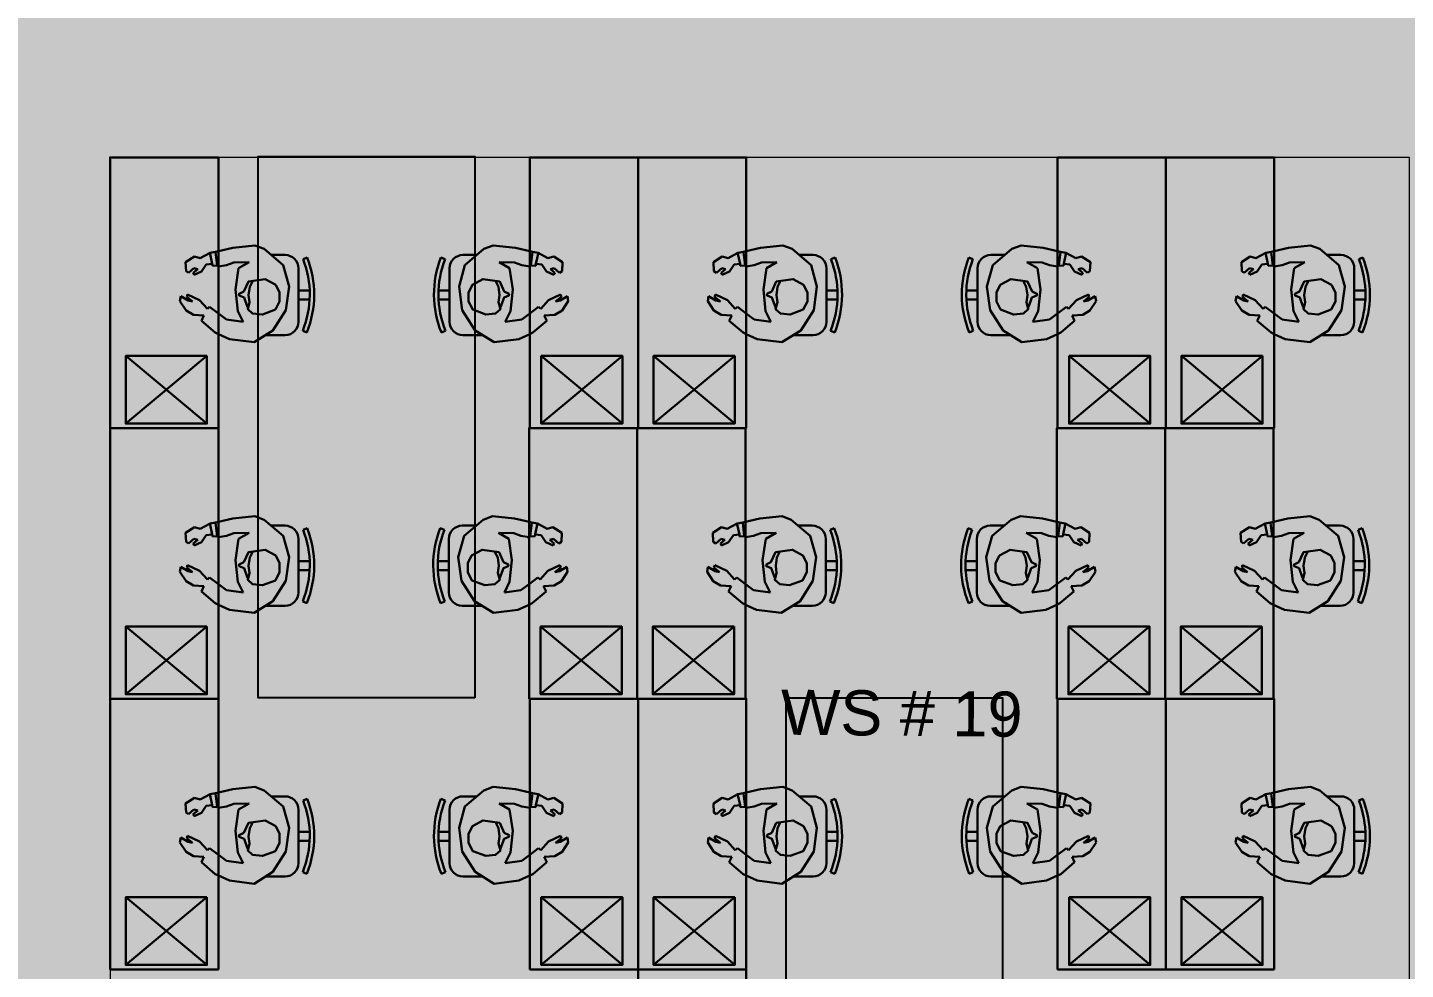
# Model space of a CAD drawing. Header units: millimetres. Extents: x 263321 to 4958806, y 33647 to 987811.
# Drawn here: x 2395294 to 2402929, y 491432 to 496651 of the extents above; entities that cross this region are included whole.
import ezdxf

# ---------------------------------------------------------------- set-up
doc = ezdxf.new("R2010")
doc.units = ezdxf.units.MM
for name, color, linetype, lineweight in [('A-FURN-MODULAR', 6, 'Continuous', 18), ('A-FURN-TABLE-GROMMET', 7, 'Continuous', 9), ('FURNITURE', 30, 'Continuous', 5)]:
    doc.layers.add(name, color=color, linetype=linetype, lineweight=lineweight)
for name, color, linetype in [('CEILING TOA', 7, 'Continuous'), ('FLOORING TOA', 7, 'Continuous'), ('TEXT', 250, 'Continuous')]:
    doc.layers.add(name, color=color, linetype=linetype)
doc.styles.add('ARIAL', font='arial.ttf')

# ---------------------------------------------------------------- blocks, each defined once
blk = doc.blocks.new('EWDSXC')
at = {"layer": 'FURNITURE', "color": 20, "lineweight": 30}
for p, q in [((2181354.7, 122523.5), (2181804.7, 122898.5)), ((2181354.7, 122898.5), (2181804.7, 122523.5)), ((2181890.8, 121423.5), (2181290.8, 121423.5))]:
    blk.add_line(p, q, dxfattribs=at)
at = {"layer": 'FURNITURE', "color": 8, "lineweight": 30}
for p, q in [((2181029.8, 122408.2, 0), (2180920.8, 122408.2, 0)), ((2181093.5, 122448.2, 0), (2180988.7, 122382.5, 0)), ((2181229.6, 122430.8, 0), (2181093.5, 122448.2, 0)), ((2181290.8, 122402.6, 0), (2181229.6, 122430.8, 0)), ((2181308.1, 122394.6, 0), (2181290.8, 122402.6, 0)), ((2181385.3, 122328.3, 0), (2181308.1, 122394.6, 0)), ((2180846.8, 122334.2, 0), (2180846.8, 122038.2, 0)), ((2180988.7, 122382.5, 0), (2180917.2, 122269.7, 0)), ((2181183.6, 122274.7, 0), (2181154.5, 122335.4, 0)), ((2181154.5, 122335.4, 0), (2181246.3, 122322.2, 0)), ((2181290.8, 122288.2, 0), (2181246.3, 122322.2, 0)), ((2181370.8, 122299.7, 0), (2181385.3, 122328.3, 0)), ((2180917.2, 122269.7, 0), (2180899.1, 122138.1, 0)), ((2181196.3, 122156, 0), (2181183.6, 122274.7, 0)), ((2181290.8, 122288.2, 0), (2181339.7, 122250.9, 0)), ((2181339.7, 122250.9, 0), (2181352.2, 122262, 0)), ((2181352.2, 122262, 0), (2181395.1, 122214.3, 0)), ((2181429.8, 122296.2, 0), (2181370.8, 122299.7, 0)), ((2181470.4, 122272.3, 0), (2181429.8, 122296.2, 0)), ((2181504.2, 122220.5, 0), (2181470.4, 122272.3, 0)), ((2181395.1, 122214.3, 0), (2181461.8, 122183.1, 0)), ((2181466.7, 122196, 0), (2181434.4, 122221.3, 0)), ((2181434.4, 122221.3, 0), (2181459.2, 122215.6, 0)), ((2181459.2, 122215.6, 0), (2181499.8, 122192.4, 0)), ((2181461.8, 122183.1, 0), (2181466.7, 122196, 0)), ((2181499.8, 122192.4, 0), (2181504.2, 122220.5, 0)), ((2180899.1, 122138.1, 0), (2180932.1, 122020.8, 0)), ((2181179, 122037.9, 0), (2181196.3, 122156, 0)), ((2180932.1, 122020.8, 0), (2181037.2, 121931, 0)), ((2181205.9, 122005.1, 0), (2181246.3, 122020.5, 0)), ((2181290.8, 122028, 0), (2181246.3, 122020.5, 0)), ((2181294.6, 122027.8, 0), (2181290.1, 122028, 0)), ((2181295.2, 122021.6, 0), (2181294.6, 122027.8, 0)), ((2181323.9, 122025.1, 0), (2181295.2, 122021.6, 0)), ((2181325.1, 122012.8, 0), (2181323.9, 122025.1, 0)), ((2181358.1, 122017.3, 0), (2181325.1, 122012.8, 0)), ((2181384.6, 122055.1, 0), (2181358.1, 122017.3, 0)), ((2181424.8, 122073.8, 0), (2181384.6, 122055.1, 0)), ((2181405.7, 122042.3, 0), (2181430.2, 122062.6, 0)), ((2181426.5, 122037.5, 0), (2181405.7, 122042.3, 0)), ((2181430.2, 122062.6, 0), (2181424.8, 122073.8, 0)), ((2181456.2, 122062.7, 0), (2181426.5, 122037.5, 0)), ((2181470, 122053.5, 0), (2181456.2, 122062.7, 0)), ((2181472.5, 122003.1, 0), (2181470, 122053.5, 0)), ((2180920.8, 121964.2, 0), (2180998.3, 121964.2, 0)), ((2181121.3, 122003.8, 0), (2181205.9, 122005.1, 0)), ((2181290.8, 121943.7, 0), (2181211.3, 121925.1, 0)), ((2181290.8, 121943.7, 0), (2181306.2, 121947.3, 0)), ((2181306.2, 121947.3, 0), (2181337.2, 121952.2, 0)), ((2181337.2, 121952.2, 0), (2181391.8, 121981.6, 0)), ((2181391.8, 121981.6, 0), (2181423.6, 121972.4, 0)), ((2181423.6, 121972.4, 0), (2181472.5, 122003.1, 0)), ((2181037.2, 121931, 0), (2181088.5, 121911.2, 0)), ((2181088.5, 121911.2, 0), (2181211.3, 121925.1, 0))]:
    blk.add_line(p, q, dxfattribs=at)
at = {"layer": 'FURNITURE', "color": 20, "lineweight": 30}
for points in [[(2181290.8, 122923.5), (2181290.8, 121423.5), (2181890.8, 121423.5), (2181890.8, 122923.5)], [(2181354.7, 122523.5), (2181354.7, 122898.5), (2181804.7, 122898.5), (2181804.7, 122523.5)]]:
    blk.add_lwpolyline(points, close=True, dxfattribs=at)
at = {"layer": 'FURNITURE', "color": 8, "lineweight": 30, "elevation": 0}
for points in [[(2180801, 122392.9), (2180823.8, 122383.6)], [(2181102.2, 122111.7), (2181117.2, 122140.2), (2181123.6, 122186.5), (2181118.7, 122225), (2181128.6, 122264.2), (2181101.5, 122288.5), (2181046.8, 122294.4), (2180974.9, 122267.2), (2180951.6, 122222.4), (2180951.6, 122171.8), (2180973, 122129), (2181031.3, 122097.9), (2181124.6, 122111.5), (2181150, 122166.6), (2181176.4, 122178.7), (2181175, 122189.4), (2181148.6, 122199.4), (2181129.4, 122252.8)], [(2180784.7, 122210.7), (2180846.8, 122210.7)], [(2180784.7, 122161.4), (2180846.8, 122161.4)], [(2181179, 122037.9), (2181121.3, 122003.8)], [(2181297.6, 122023.1), (2181306.6, 121949.2)], [(2181325.1, 122012.8), (2181338.7, 121949.9)], [(2180799, 121978.7), (2180821.8, 121988)]]:
    blk.add_lwpolyline(points, dxfattribs=at)
blk.add_lwpolyline([(2181290.1, 122028, 0.034638), (2181290.8, 122038.2), (2181290.8, 122288.2)], format="xyb", dxfattribs=at)
at = {"layer": 'FURNITURE', "color": 8, "lineweight": 30}
for centre, radius, start, end in [((2181317.2, 122183.3, 0), 557.1, 157.90057, 201.54195), ((2180920.8, 122334.2, 0), 74, 89.99989, 179.99989), ((2181317.2, 122183.3, 0), 532.5, 157.90057, 201.51614), ((2180920.8, 122038.2, 0), 74, 179.99989, 269.99989)]:
    blk.add_arc(centre, radius, start, end, dxfattribs=at)

msp = doc.modelspace()

# ---------------------------------------------------------------- hatches: boundary and pattern name
at = {"layer": 'CEILING TOA', "true_color": 0x7aafdf}
h = msp.add_hatch(color=143, dxfattribs=at)
h.dxf.hatch_style = 1
h.paths.add_polyline_path([(2397771.7, 492937.1), (2396571.7, 492937.1), (2396571.7, 495937.1), (2397771.7, 495937.1)])
at = {"layer": 'CEILING TOA', "true_color": 0x939598}
h = msp.add_hatch(color=252, dxfattribs=at)
h.dxf.hatch_style = 1
h.paths.add_polyline_path([(2400696.7, 489937.1), (2399496.7, 489937.1), (2399496.7, 492937.1), (2400696.7, 492937.1)])
at = {"layer": 'FLOORING TOA', "true_color": 0xc7c8ca}
h = msp.add_hatch(dxfattribs=at)
h.set_pattern_fill('EARTH', color=9, scale=120)
edge = h.paths.add_edge_path()
edge.add_line((2399150.3, 470683.1), (2406751.6, 470683.1))
edge.add_line((2406751.6, 470683.1), (2406751.6, 489283.1))
edge.add_line((2406751.6, 489283.1), (2406777, 491421.9))
edge.add_line((2406777, 491421.9), (2410711.6, 491383.1))
edge.add_line((2410711.6, 491383.1), (2410711.6, 490662.8))
edge.add_line((2410711.6, 490662.8), (2412251.6, 490662.8))
edge.add_line((2412251.6, 490662.8), (2412251.6, 491383.1))
edge.add_line((2412251.6, 491383.1), (2413501.6, 491383.1))
edge.add_line((2413501.6, 491383.1), (2413501.6, 490641.9))
edge.add_line((2413501.6, 490641.9), (2414541.6, 490641.9))
edge.add_line((2414541.6, 490641.9), (2414541.6, 491383.1))
edge.add_line((2414541.6, 491383.1), (2419059.8, 491383.1))
edge.add_line((2419059.8, 491383.1), (2419290.9, 492883.1))
edge.add_line((2419290.9, 492883.1), (2413191.6, 492883.1))
edge.add_line((2413191.6, 492883.1), (2413191.6, 495458.2))
edge.add_line((2413191.6, 495458.2), (2416206.2, 495458.2))
edge.add_line((2416206.2, 495458.2), (2416206.2, 496558.2))
edge.add_line((2416206.2, 496558.2), (2413191.6, 496558.2))
edge.add_line((2413191.6, 496558.2), (2413191.6, 498963.1))
edge.add_line((2413191.6, 498963.1), (2411651.6, 498963.1))
edge.add_line((2411651.6, 498963.1), (2411651.6, 492883.1))
edge.add_line((2411651.6, 492883.1), (2404451.6, 492883.1))
edge.add_line((2404451.6, 492883.1), (2404452.6, 502283.1))
edge.add_line((2404452.6, 502283.1), (2402951.6, 502283.1))
edge.add_line((2402951.6, 502283.1), (2402951.4, 497183.5))
edge.add_line((2402951.4, 497183.5), (2402951.6, 497133.1))
edge.add_line((2402951.6, 497133.1), (2399951.6, 497133.1))
edge.add_line((2399951.6, 497133.1), (2399951.6, 505326.9))
edge.add_arc((2397396.4, -38564.5), 543897.4, 89.730828, 95.307778)
edge.add_line((2347082.8, 503000.8), (2347082.9, 472483.1))
edge.add_line((2347082.9, 472483.1), (2343851.6, 472483.1))
edge.add_line((2343851.6, 472483.1), (2343851.6, 458383.2))
edge.add_line((2343851.6, 458383.2), (2354252.4, 458383.2))
edge.add_line((2354252.4, 458383.2), (2354252.7, 455753.4))
edge.add_arc((2374151.3, 141679.3), 314703.8, 88.069715, 93.625218, ccw=False)
edge.add_line((2384751.6, 456204.5), (2384751.6, 459200.3))
edge.add_line((2384751.6, 459200.3), (2394751.8, 459200.3))
edge.add_line((2394751.8, 459200.3), (2394749.6, 457484.3))
edge.add_line((2394749.6, 457484.3), (2395751.6, 457483.1))
edge.add_line((2395751.6, 457483.1), (2395751.6, 458383.1))
edge.add_line((2395751.6, 458383.1), (2396651.6, 458383.1))
edge.add_line((2396651.6, 458383.1), (2396651.6, 459197.4))
edge.add_line((2396651.6, 459197.4), (2399811.2, 459198))
edge.add_line((2399811.2, 459198), (2399811.2, 460833.1))
edge.add_line((2399811.2, 460833.1), (2398551.6, 460833.1))
edge.add_line((2398551.6, 460833.1), (2398551.6, 466883.1))
edge.add_line((2398551.6, 466883.1), (2403551.7, 466883.1))
edge.add_line((2403551.7, 466883.1), (2403551.7, 465533.1))
edge.add_line((2403551.7, 465533.1), (2407851.7, 465533.1))
edge.add_line((2407851.7, 465533.1), (2407851.7, 460783.1))
edge.add_line((2407851.7, 460783.1), (2409491.6, 460783.1))
edge.add_line((2409491.6, 460783.1), (2409496.3, 466883.1))
edge.add_line((2409496.3, 466883.1), (2415285.8, 466883.1))
edge.add_line((2415285.8, 466883.1), (2415516.9, 468383.1))
edge.add_line((2415516.9, 468383.1), (2399151.6, 468383.1))
edge.add_arc((2399151.6, 468983.1), 600, 180.00022, 269.99765, ccw=False)
edge.add_line((2398551.6, 468983.1), (2398551.6, 470083.1))
edge.add_arc((2399151.6, 470083.1), 600, 90.12503, 179.99987, ccw=False)
edge = h.paths.add_edge_path(flags=16)
edge.add_line((2350804.3, 495933.1), (2349254.3, 495933.1))
edge.add_arc((2349254.3, 495533.1), 400, 90.00028, 179.78887)
edge.add_line((2348854.3, 495534.5), (2348854.3, 492844.4))
edge.add_line((2348854.3, 492844.4), (2350804.3, 492844.4))
edge.add_line((2350804.3, 492844.4), (2350804.3, 495933.1))
h.paths.add_polyline_path([(2380451.6, 495933.1), (2394411.6, 495933.1), (2394411.6, 489283.1), (2388129.7, 489289.9), (2388129.7, 487283.1), (2379984.7, 487283), (2379984.7, 489283.1), (2380551.6, 489283.1)], flags=16)
edge = h.paths.add_edge_path(flags=16)
edge.add_line((2404951.6, 487283.1), (2348951.6, 487283.1))
edge.add_arc((2348951.6, 486983.1), 300, 90, 179.99701)
edge.add_line((2348651.6, 486983.1), (2348650.9, 472483.1))
edge.add_line((2348650.9, 472483.1), (2404951.6, 472483.1))
edge.add_line((2404951.6, 472483.1), (2404951.6, 487283.1))
h.paths.add_polyline_path([(2396751.6, 460833.1), (2396751.6, 464283.1)], flags=16)

# ---------------------------------------------------------------- linework, layer by layer
at = {"layer": 'A-FURN-TABLE-GROMMET', "elevation": 0}
msp.add_lwpolyline([(2402951.6, 489283.1), (2402951.6, 495931.8), (2395751.6, 495931.8), (2395751.6, 489283.1), (2402951.6, 489283.1)], dxfattribs=at)
at = {"layer": 'CEILING TOA', "elevation": 0}
for points in [[(2397771.7, 492937.1), (2396571.7, 492937.1), (2396571.7, 495937.1), (2397771.7, 495937.1)], [(2400696.7, 489937.1), (2399496.7, 489937.1), (2399496.7, 492937.1), (2400696.7, 492937.1)]]:
    msp.add_lwpolyline(points, close=True, dxfattribs=at)

# ---------------------------------------------------------------- block references
at = {"layer": 'A-FURN-MODULAR', "rotation": 180}
for p in [(4577642.4, 617355.3), (4580567.4, 617355.3), (4583492.4, 617355.3), (4577642.4, 615855.3), (4580563.4, 615855.3), (4583488.4, 615855.3), (4577642.4, 614355.3), (4580567.4, 614355.3), (4583492.4, 614355.3), (4580567.4, 612855.3)]:
    msp.add_blockref('EWDSXC', p, dxfattribs=at)
at = {"layer": 'A-FURN-MODULAR', "xscale": -1, "rotation": 180}
for p in [(216785.8, 617355.3), (219710.8, 617355.3), (216781.8, 615855.3), (219706.8, 615855.3), (216785.8, 614355.3), (219710.8, 614355.3)]:
    msp.add_blockref('EWDSXC', p, dxfattribs=at)

# ---------------------------------------------------------------- texts
at = {"layer": 'TEXT', "insert": (2399467.2, 492729.2), "char_height": 250, "width": 5747.615, "attachment_point": 7, "rotation": 359.49614, "style": 'ARIAL'}
msp.add_mtext('WS # 19', dxfattribs=at)

doc.saveas('drawing.dxf')
